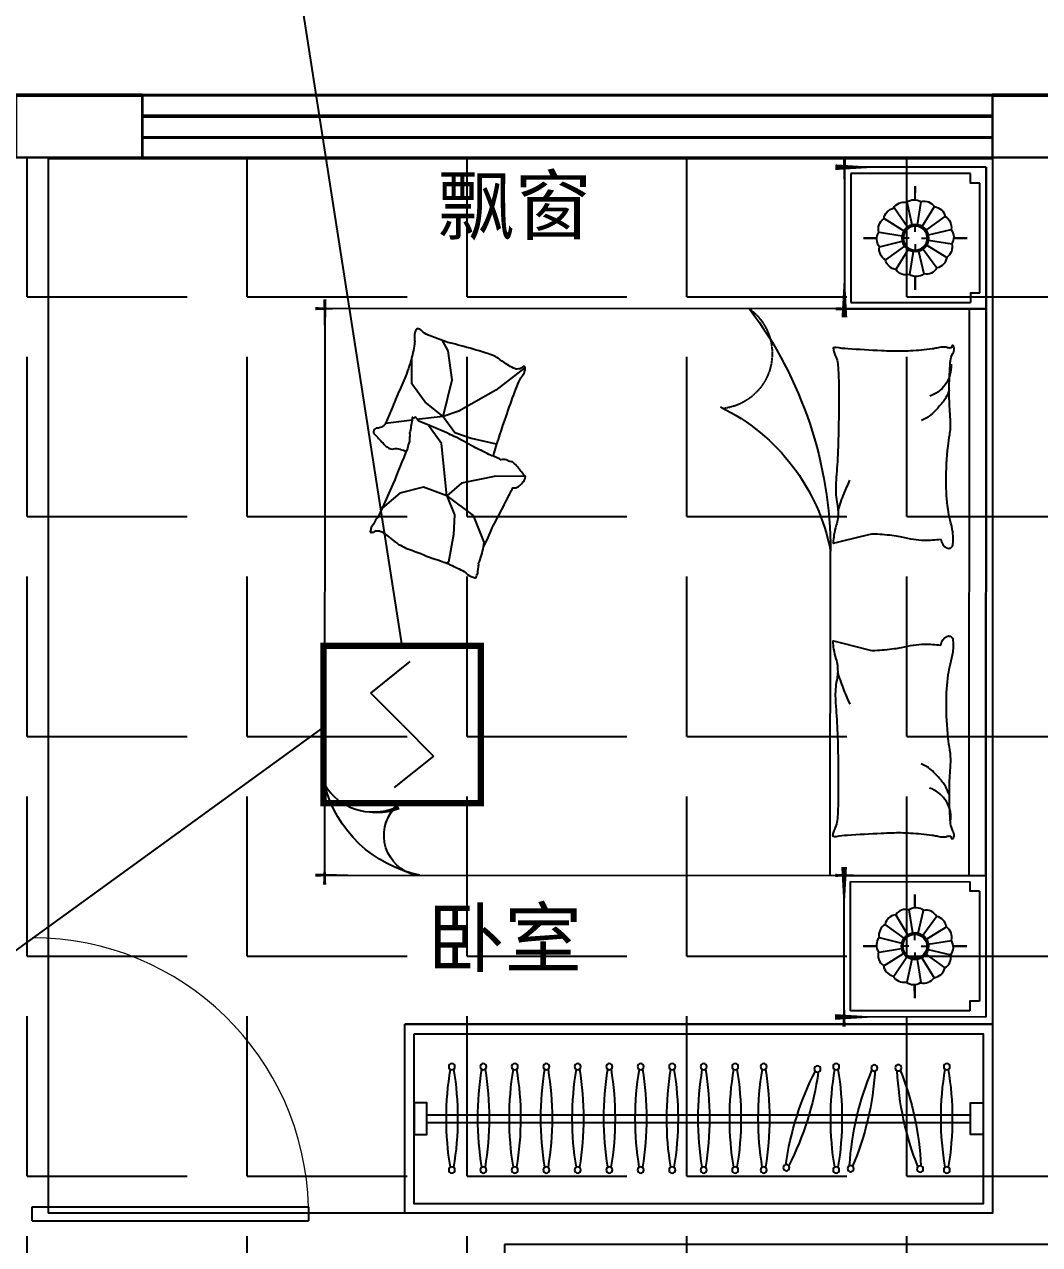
# Model space of a CAD drawing. Extents: x -284868 to 304789, y -137694 to 137894.
# Drawn here: x 203113 to 206338, y -24847 to -20970 of the extents above; entities that cross this region are included whole.
import ezdxf
from ezdxf.enums import TextEntityAlignment as Align

# ---------------------------------------------------------------- set-up
doc = ezdxf.new("R2010")
doc.units = 0
doc.linetypes.add('AX-COMP140B-Fur$0$AX-COMP140B-Fur$0$CONTINOUS', pattern=[0])
doc.linetypes.add('AX-COMP140B-Fur$0$AX-COMP140B-Fur$0$XU-140-SF-N1$0$DASH', pattern=[0.35, 0.25, -0.1])
doc.layers.get('0').update_dxf_attribs({"linetype": 'CONTINUOUS'})
for name, color, linetype in [('0-墙', 4, 'CONTINUOUS'), ('0-底图', 251, 'CONTINUOUS'), ('0-窗', 11, 'CONTINUOUS'), ('0-非设计区域', 251, 'CONTINUOUS'), ('E-FIRE-CIRC', 120, 'CONTINUOUS'), ('EQUIP-消防', 3, 'CONTINUOUS')]:
    doc.layers.add(name, color=color, linetype=linetype)
doc.styles.add('_TCH_DYN', font='')
doc.styles.get("Standard").update_dxf_attribs({"font": 'GBENOR', "bigfont": 'GBCBIG'})
doc.styles.get('_TCH_DYN').set_extended_font_data('SimSun')

# ---------------------------------------------------------------- blocks, each defined once
blk = doc.blocks.new('*U161')
for p, q in [((0, 600), (1866.5, 600)), ((1796.5, 312), (70, 312)), ((1796.5, 288), (70, 288))]:
    blk.add_line(p, q)
for points in [[(1866.5, 600), (0, 600), (0, 0), (1866.5, 0)], [(1836.5, 570), (30, 570), (30, 30), (1836.5, 30)], [(30, 250), (70, 250), (70, 350), (30, 350)], [(1836.5, 250), (1796.5, 250), (1796.5, 350), (1836.5, 350)]]:
    blk.add_lwpolyline(points, close=True)
for centre in [(145.1, 465.5), (299.1, 461.6), (375.5, 461.2), (496.6, 465.5), (556, 457.7), (726.7, 465.5), (817.4, 465.5), (917.4, 465.5), (1017.4, 465.5), (1117.4, 465.5), (1217.4, 465.5), (1317.4, 465.5), (1417.4, 465.5), (1517.4, 465.5), (1617.4, 465.5), (1717.4, 465.5), (145.1, 137), (229.9, 140.5), (450.7, 141.5), (496.6, 137), (654.8, 144.5), (726.7, 137), (817.4, 137), (917.4, 137), (1017.4, 137), (1117.4, 137), (1217.4, 137), (1317.4, 137), (1417.4, 137), (1517.4, 137), (1617.4, 137), (1717.4, 137)]:
    blk.add_circle(centre, 10)
for centre, start, end in [((1076.7, 300.9), 170.5328, 189.4201), ((-785.5, 301.6), 350.5328, 9.4201), ((1175, 104.3), 158.3664, 177.2537), ((-645.1, 497.5), 338.3664, 357.2537), ((1320, 514.2), 183.7618, 202.6491), ((-492.9, 88.8), 3.7618, 22.6491), ((1427.1, 301.6), 170.5799, 189.4672), ((-435, 300.9), 350.5799, 9.4672), ((1492.8, 581.4), 188.0905, 206.9778), ((-282.9, 20.4), 8.0905, 26.9778), ((1657.3, 301.6), 170.5799, 189.4672), ((-204.9, 300.9), 350.5799, 9.4672), ((1747.9, 301.6), 170.5799, 189.4672), ((-114.2, 300.9), 350.5799, 9.4672), ((1847.9, 301.6), 170.5799, 189.4672), ((-14.2, 300.9), 350.5799, 9.4672), ((1947.9, 301.6), 170.5799, 189.4672), ((85.8, 300.9), 350.5799, 9.4672), ((2047.9, 301.6), 170.5799, 189.4672), ((185.8, 300.9), 350.5799, 9.4672), ((2147.9, 301.6), 170.5799, 189.4672), ((285.8, 300.9), 350.5799, 9.4672), ((2247.9, 301.6), 170.5799, 189.4672), ((385.8, 300.9), 350.5799, 9.4672), ((2347.9, 301.6), 170.5799, 189.4672), ((485.8, 300.9), 350.5799, 9.4672), ((2447.9, 301.6), 170.5799, 189.4672), ((585.8, 300.9), 350.5799, 9.4672), ((2547.9, 301.6), 170.5799, 189.4672), ((685.8, 300.9), 350.5799, 9.4672), ((2647.9, 301.6), 170.5799, 189.4672), ((785.8, 300.9), 350.5799, 9.4672)]:
    blk.add_arc(centre, 948.9, start, end)
blk = doc.blocks.new('111AX-COMP140B-Fur$0$AX-COMP140B-Fur$0$111110111022110811071652A$C643C1FD2')
for points in [[(28, 342.7, -0.263368), (0.1, 361.5, -0.494818), (9.2, 380.2, -0.049225), (26.9, 382, -0.036831), (50.5, 380.2, -0.031893), (88.5, 372.1, 0.035782), (122.4, 365.1, 0.032941), (212.1, 359.2, 0.026564), (323.3, 365.1, 0.017905), (360.8, 370.4, -0.033397), (381, 372.7, -0.03204), (418.1, 372, 0.018442), (482.4, 368.9, 0.010837), (547.2, 369.7, 0.014624), (595.1, 372.7, 0.111249), (617.7, 380, -0.153708), (634.6, 384, -0.076444), (642, 382.2, -0.215512), (643.9, 380.2, -0.585858), (641.3, 377.2, 0.363489), (636.4, 374.6, 0.191716), (636.4, 363, -0.129675), (638.3, 346.4, -0.01735), (635.3, 329.6, 0.019326), (632.7, 314.5, 0.018818), (626.1, 246.1, 0.021828), (625.2, 186.9, 0.006204), (626.5, 153.1, 0.001963), (632.7, 46.2, 0.028341), (636.9, 10, -0.117014), (636.4, 1.1, -0.36606), (635, 0.2, -0.03973), (621.4, 3, -0.048309), (607.7, 8.5, 0.062981), (597, 12.4, 0.04058), (573.6, 15.8, 0.014345), (506.9, 18, 0.005484), (381.4, 17.3, 0.007153), (285.3, 14.3, 0.008762), (242.7, 11.6, -0.008153), (197, 8.6, -0.06251), (139.9, 13, 0.078669), (94.3, 15.1, 0.047825), (71.9, 10.4, -0.034494), (41.1, 3, -0.023571), (15.8, 0, -0.510228), (14.9, 1.1), (22.4, 31.2), (43, 113.7, 0.073041), (45, 133.3, 0.023305), (39.3, 194.4, 0.018299), (35.2, 217.3, -0.01097), (27.9, 255.3, -0.042281), (24.9, 289.6, -0.027201), (27.9, 343)], [(501.9, 368.9, 0.027842), (478.1, 358.3, 0.048685), (465.5, 350.2, 0.023666), (437.6, 325.8, 0.031223), (418.6, 305.1, 0.046801), (413.5, 297.5, 0.023191), (405.5, 280.7)], [(583.8, 374.6, 0.088153), (549.3, 371, 0.088153), (518.1, 355.8, 0.077547), (496.5, 334.2, 0.077547), (482.4, 307)], [(118.4, 15.8, 0.009729), (145.7, 24.8, 0.009729), (172.6, 34.9, 0.007971), (194.3, 44, 0.007971), (215.8, 53.7)]]:
    blk.add_lwpolyline(points, format="xyb")
blk = doc.blocks.new('111AX-COMP140B-Fur$0$AX-COMP140B-Fur$0$111110111022110811071652A$C5A527934')
for p, q in [((122.8, 492.3), (194, 398.8)), ((469.1, 493.2), (467.3, 399.6)), ((194, 398.8), (261.6, 281.4)), ((347, 320.5), (364.8, 400.5)), ((467.3, 399.6), (490.5, 289.8)), ((592.7, 326.9), (677.8, 361)), ((677.8, 361), (699.5, 357.9)), ((329.2, 269), (347, 320.5)), ((530.8, 243.4), (592.7, 326.9)), ((261.6, 281.4), (277.7, 231.7)), ((490.5, 289.8), (530.8, 243.4)), ((69.5, 247.7), (37.1, 229.6)), ((162, 260.1), (69.5, 247.7)), ((277.7, 231.7), (162, 260.1)), ((277.7, 231.7), (329.2, 269)), ((530.8, 243.4), (363.6, 226.4)), ((530.8, 243.4), (502.9, 169.1)), ((530.8, 243.4), (591.1, 268.1)), ((591.1, 268.1), (653.1, 265)), ((653.1, 265), (741.3, 249.6)), ((741.3, 249.6), (744.3, 243.8)), ((277.7, 231.7), (233.2, 174.8)), ((277.7, 231.7), (288.3, 147)), ((318.7, 193.9), (307.8, 186.1)), ((363.6, 226.4), (318.7, 193.9)), ((233.2, 174.8), (174.5, 132.1)), ((502.9, 169.1), (521.5, 94.8)), ((174.5, 132.1), (90.9, 132.1)), ((289.9, 133.7), (300.6, 48.6)), ((521.5, 94.8), (569.7, 38.5))]:
    blk.add_line(p, q)
blk.add_lwpolyline([(405, 391.5, -0.025626), (394.6, 394, -0.0108), (278.2, 431.5, -0.00456), (199.4, 459.6, -0.01125), (167.9, 471.9, -0.069394), (150.9, 482, 0.079756), (136, 490.4, 0.106399), (122.8, 492.3, 0.328642), (119.2, 489.3, 0.299547), (121.3, 483.4, -0.189917), (126.3, 475.5, -0.033518), (127.3, 466.2, -0.075627), (126.9, 462.1, -0.053489), (124.2, 455.1, -0.017838), (113.3, 435.3, -0.038394), (97.8, 413.4, 0.059529), (88.5, 398.9, 0.035943), (79, 375.3, 0.011245), (55.9, 297.6, 0.006203), (46.6, 262, -0.010783), (41.1, 241.6, -0.019485), (37.1, 229.6, -0.005062), (19.4, 184.4, -0.101392), (4.4, 161.7, 0.223768), (0, 149.6, 0.25558), (2.8, 145.5, 0.081563), (16.9, 140.9, 0.071805), (32.3, 140.8, -0.069985), (48.1, 140.7, -0.03546), (101.7, 129, -0.029432), (163.8, 106.8, -0.001554), (193.8, 93.8, 0.00152), (224.5, 80.6, 0.004735), (256.2, 67.5, -0.00382), (295.6, 51.2, -0.296001), (315.3, 22.1, 0.649774), (334.6, 14, 0.02319), (338.7, 18.2, -0.0288), (342, 21.5, -0.005727), (347.9, 26.7, 0.004358), (355.7, 33.5, 0.027528), (371, 48.7, 0.046214), (378.7, 59, 0.194121), (381.2, 74, -0.133719), (382.3, 95.6, -0.005779), (389, 115.4, -0.008882)], format="xyb")
blk.add_lwpolyline([(770.3, 299.1, 0.101392), (787, 320.6, -0.223768), (792.3, 332.3, -0.25558), (789.8, 336.7, -0.081563), (776.1, 342.3, -0.071805), (760.8, 343.6, 0.069985), (745, 344.9, 0.03546), (692.5, 360.6, 0.029432), (632.3, 387.6, 0.001554), (603.3, 402.8, -0.00152), (573.8, 418.3, -0.004735), (543.1, 433.8, 0.00382), (505.1, 453.1, 0.296001), (487.7, 483.6, 0.265444), (469.1, 493.2, -0.02319), (464.7, 489.3, 0.0288), (461.2, 486.3, 0.005727), (454.9, 481.5, -0.004358), (446.6, 475.3, -0.027528), (430.1, 461.4, -0.046214), (421.7, 451.7, -0.194121), (418, 436.9, 0.133719), (415.3, 415.4, 0.011505), (398.6, 377.3, 0.008882), (374.9, 328.9, 0.012426), (341.4, 267.4, -0.033612), (330, 244.1), (309.3, 193.4), (293.3, 154.3, 0.224341), (280.3, 142.3, -0.722772), (280.1, 134.4, -0.103513), (283.5, 133.9, 0.053465), (290, 133.7, 0.030109), (310.7, 129.5, -0.031436), (330.6, 125.5, -0.05324), (344.2, 125.2, 0.05518), (357.4, 124.8, 0.056271), (380.1, 118.8, 0.0108), (493.3, 72.6, 0.00456), (569.7, 38.5, 0.01125), (600.2, 23.8, 0.069394), (616.3, 12.5, -0.079756), (630.6, 2.9, -0.106399), (643.6, 0, -0.328642), (647.5, 2.8, -0.299547), (645.8, 8.8, 0.189917), (641.5, 17.1, 0.033518), (641.1, 26.4, 0.075627), (641.8, 30.4, 0.053489), (645, 37.3, 0.017838), (657.4, 56.2, 0.038394), (674.5, 76.8, -0.059529), (685, 90.5, -0.035943), (696.3, 113.3, -0.011245), (725.3, 189, -0.006203), (737.2, 223.8, 0.010783), (744.3, 243.8, 0.019485), (749.2, 255.4, 0.005062)], format="xyb", close=True)
blk = doc.blocks.new('111AX-COMP140B-Fur$0$AX-COMP140B-Fur$0$111110111022110811071652cdx床头灯2.0')
for p, q in [((0, 122), (0, 164.8)), ((-22.4, 36.6), (-61.2, 100)), ((-6.7, 42.3), (-18.3, 115.8)), ((10, 41.7), (27.5, 114)), ((25.2, 34.7), (69, 94.8)), ((-34.7, 25.2), (-94.8, 69)), ((36.6, 22.4), (100, 61.2)), ((-122, 0), (-164.8, 0)), ((-41.7, 10), (-114, 27.5)), ((-19.5, 0), (-38.2, 0)), ((0, 19.5), (0, 38.2)), ((19.5, 0), (38.2, 0)), ((42.3, 6.7), (115.8, 18.3)), ((122, 0), (164.8, 0)), ((-42.3, -6.7), (-115.8, -18.3)), ((-36.6, -22.4), (-100, -61.2)), ((-25.2, -34.7), (-69, -94.8)), ((0, -19.5), (0, -38.2)), ((62.6, -99.2), (22.9, -36.2)), ((34.7, -25.2), (96, -67.3)), ((41.7, -10), (114.4, -25.8)), ((-27.3, -114.1), (-10, -41.7)), ((18.7, -113.9), (7, -42.3)), ((0, -122), (0, -164.8))]:
    blk.add_line(p, q)
for points in [[(0, 164.8), (0, 122)], [(-164.8, 0), (-122, 0)], [(164.8, 0), (122.1, -1.7)], [(0, -164.8), (0, -122)]]:
    blk.add_lwpolyline(points)
for radius in [42.9, 38.2]:
    blk.add_circle((0, 0), radius)
for centre, start, end in [((-28.3, 77.1), 75.4809, 145.0445), ((3.3, 82), 52.9809, 122.5445), ((-55.7, 60.3), 97.9809, 167.5445), ((34.5, 74.5), 30.4809, 100.0445), ((60.3, 55.7), 7.9809, 77.5445), ((-74.5, 34.5), 120.4809, 190.0445), ((77.1, 28.3), 345.4809, 55.0445), ((-82, 3.3), 142.9809, 212.5445), ((82, -3.3), 322.9809, 32.5445), ((-77.1, -28.3), 165.4809, 235.0445), ((74.5, -34.5), 300.4809, 10.0445), ((-60.3, -55.7), 187.9809, 257.5445), ((55.7, -60.3), 277.9809, 347.5445), ((-34.5, -74.5), 210.4809, 280.0445), ((-3.3, -82), 232.9809, 302.5445), ((28.3, -77.1), 255.4809, 325.0445)]:
    blk.add_arc(centre, 40.1, start, end)
blk = doc.blocks.new('*U157')
for p, q in [((-900, 0), (-1350, 0)), ((-1350, 0), (-1350, -450)), ((1350, 0), (-1350, 0)), ((-900, 0), (900, 0)), ((-900, -2100), (-900, 0)), ((-900, -450), (-900, 0)), ((900, 0), (900, -2100)), ((900, -450), (900, 0)), ((900, 0), (1350, 0)), ((1350, 0), (1350, -450)), ((-1330, -50), (-1330, -430)), ((-920, -430), (-920, -50)), ((-900, -52.4), (900, -52.4)), ((920, -430), (920, -50)), ((1330, -50), (1330, -430)), ((-1350, -450), (-900, -450)), ((-1330, -430), (-920, -430)), ((1350, -450), (900, -450)), ((1330, -430), (920, -430)), ((900, -2100), (-900, -2100))]:
    blk.add_line(p, q)
at = {"linetype": 'AX-COMP140B-Fur$0$AX-COMP140B-Fur$0$CONTINOUS', "ltscale": 2.5}
blk.add_line((-900, -494.1), (129.6, -493.7), dxfattribs=at)
for points in [[(-1300, -20), (-1300, -50), (-1330, -50)], [(-950, -20), (-1300, -20)], [(-950, -20), (-950, -50), (-920, -50)], [(950, -20), (950, -50), (920, -50)], [(950, -20), (1300, -20)], [(1300, -20), (1300, -50), (1330, -50)]]:
    blk.add_lwpolyline(points)
for points in [[(-1350, -332.6, 0, 18, 0), (-1350, -478.5, 10, 10, 0)], [(-900, -349.7, 0, 10, 0), (-900, -477.7, 10, 10, 0)], [(900, -349.7, 0, 10, 0), (900, -477.7, 10, 10, 0)], [(1350, -332.6, 0, 18, 0), (1350, -478.5, 10, 10, 0)], [(-1380.6, -450, 10, 0, 0), (-1202.9, -450, 10, 10, 0)], [(-873.3, -450, 18, 0, 0), (-1032.5, -450, 10, 10, 0)], [(873.3, -450, 18, 0, 0), (1032.5, -450, 10, 10, 0)], [(1380.6, -450, 10, 0, 0), (1202.9, -450, 10, 10, 0)], [(-668.5, -1859, 10, 0, -0.374242), (-834.4, -1895.4, 10, 10, 2.21586)], [(-686.1, -1863.7, 10, 0, 0.177019), (-693.3, -1995.7, 10, 10, -2.21586)], [(-900, -1958.5, 0, 10, 0), (-900, -2130, 10, 10, 0)], [(900, -2005.4, 0, 10, 0), (900, -2130, 10, 10, 0)], [(-775.4, -2100, 0, 10, 0), (-930, -2100, 10, 10, 0)], [(658.3, -2100, 0, 10, 0), (930, -2100, 10, 10, 0)]]:
    blk.add_lwpolyline(points, format="xyseb")
for centre, radius, start, end in [((128.9, -1775.7), 1282, 53.023, 89.9651), ((10.6, -1124.5), 642, 25.9211, 79.3154), ((-515.9, -1720.7), 391.6, 191.3017, 255.6434), ((-773.9, -1781.8), 129.7, 193.5613, 311.455), ((-519.2, -1944.9), 181.3, 157.7938, 238.8167)]:
    blk.add_arc(centre, radius, start, end, dxfattribs=at)
at = {"linetype": 'AX-COMP140B-Fur$0$AX-COMP140B-Fur$0$XU-140-SF-N1$0$DASH', "ltscale": 2.5}
blk.add_arc((757.9, -855.2), 175.9, 36.1213, 174.8116, dxfattribs=at)
at = {"xscale": -1}
for name, p in [('111AX-COMP140B-Fur$0$AX-COMP140B-Fur$0$111110111022110811071652cdx床头灯2.0', (-1125, -225)), ('111AX-COMP140B-Fur$0$AX-COMP140B-Fur$0$111110111022110811071652A$C643C1FD2', (-140.3, -485.7)), ('111AX-COMP140B-Fur$0$AX-COMP140B-Fur$0$111110111022110811071652A$C5A527934', (835.6, -1956.2))]:
    blk.add_blockref(name, p, dxfattribs=at)
for name, p in [('111AX-COMP140B-Fur$0$AX-COMP140B-Fur$0$111110111022110811071652cdx床头灯2.0', (1125, -225)), ('111AX-COMP140B-Fur$0$AX-COMP140B-Fur$0$111110111022110811071652A$C643C1FD2', (140.3, -485.7))]:
    blk.add_blockref(name, p)
blk = doc.blocks.new('$DorLib2D$00000001')
for p, q in [((0.45, 0.975), (0.5, 0.975)), ((0.45, 0), (0.45, 0.975)), ((0.5, 0), (0.5, 0.975)), ((0.5, 0), (0.45, 0))]:
    blk.add_line(p, q)
at = {"lineweight": 13}
blk.add_arc((0.475, 0), 0.975, 91.4693, 180, dxfattribs=at)
blk = doc.blocks.new('$WINLIB2D$00000001')
for points in [[(-0.5, 0.5), (-0.5, -0.5)], [(-0.5, 0.5), (0.5, 0.5)], [(0.5, -0.5), (0.5, 0.5)], [(0.5, 0.1667), (-0.5, 0.1667)], [(0.5, -0.1667), (-0.5, -0.1667)], [(-0.5, -0.5), (0.5, -0.5)]]:
    blk.add_lwpolyline(points)
blk = doc.blocks.new('vrthr')
at = {"linetype": 'Continuous'}
for p, q in [((218798.4, 277107.6), (218898.4, 277107.6)), ((218898.4, 277107.6), (219198.4, 277107.6)), ((219198.4, 277107.6), (219198.4, 276907.6)), ((221898.4, 276907.6), (221898.4, 277107.6)), ((221898.4, 277107.6), (221998.4, 277107.6)), ((221998.4, 277107.6), (222848.4, 277107.6)), ((219198.4, 276907.6), (218898.4, 276907.6)), ((218898.4, 276907.6), (218898.4, 274707.6)), ((221898.4, 276907.6), (221898.5, 274207.6)), ((218898.4, 274707.6), (218898.4, 273557.6)), ((221898.5, 274207.6), (221898.5, 273557.6)), ((220248.4, 273557.6), (218898.4, 273557.6)), ((221898.5, 273557.6), (220248.4, 273557.6)), ((222098.5, 273457.6), (220348.4, 273457.6)), ((220348.4, 273457.6), (220348.4, 273345.8))]:
    blk.add_line(p, q, dxfattribs=at)
at = {"xscale": -2700.000000000058, "yscale": 200, "zscale": -2700.000000000058, "rotation": 359.9999999999992}
blk.add_blockref('$WINLIB2D$00000001', (220548.4, 277007.6), dxfattribs=at)
at = {"extrusion": (1.78724e-19, 6.03939e-06, 1), "xscale": -1.000000000000006, "rotation": 269.9719941386954}
blk.add_blockref('*U157', (221877.5, 275530.6, 1.5), dxfattribs=at)
at = {"linetype": 'Continuous', "xscale": 900, "yscale": 900, "zscale": 900, "rotation": 270}
blk.add_blockref('$DorLib2D$00000001', (218848.4, 273982.6), dxfattribs=at)
at = {"extrusion": (-4.39238e-09, 6.03784e-06, 1), "xscale": -1}
blk.add_blockref('*U161', (221898.4, 273557.6, 1.6), dxfattribs=at)
at = {"style": '_TCH_DYN'}
for s, p in [('飘窗', (220135, 276670.2, -0.1)), ('卧室', (220103, 274342, -0.1))]:
    blk.add_text(s, height=180, dxfattribs=at).set_placement(p)
blk = doc.blocks.new('$equip$00002649')
for p, q in [((-0.5, 0.5), (-0.5, -0.5)), ((0.5, 0.5), (-0.5, 0.5)), ((0.5, -0.5), (0.5, 0.5)), ((-0.2, 0.2), (0.05, 0.4)), ((0, 0), (-0.2, 0.2)), ((0, 0), (0.2, -0.2)), ((0.2, -0.2), (-0.05, -0.4)), ((-0.5, -0.5), (0.5, -0.5))]:
    blk.add_line(p, q)
at = {"const_width": 0.04}
blk.add_lwpolyline([(-0.5, 0.5), (0.5, 0.5), (0.5, -0.5), (-0.5, -0.5), (-0.5, 0.5), (0.5, 0.5)], dxfattribs=at)
for p in [(0, 0.5), (-0.5, 0), (0.5, 0), (0, -0.5)]:
    blk.add_point(p)
at = {"color": 7, "flags": 1}
for tag, height, p in [('A', 0.00002, (0, 0)), ('B', 0.4, (0.7619, -0.2078))]:
    blk.add_attdef(tag, text='', height=height, dxfattribs=at).set_placement(p, align=Align.MIDDLE_CENTER)

msp = doc.modelspace()

# ---------------------------------------------------------------- hatches: boundary and pattern name
at = {"layer": '0-非设计区域', "ltscale": 3}
h = msp.add_hatch(dxfattribs=at)
h.set_pattern_fill('ANGLE', color=256, scale=100)
h.set_pattern_definition([(0, (-222963.06, 452446.1), (0, 698.5), [508, -190.5]), (90, (-222963.06, 452446.1), (-698.5, 4e-14), [508, -190.5])])
h.paths.add_polyline_path([(193837.8, -21397.7), (193837.8, -25047.7), (191787.8, -25047.7), (191787.8, -28492.7), (192287.8, -28492.7), (192287.8, -29242.7), (196687.8, -29242.7), (196687.8, -31547.7), (205187.8, -31547.7), (205187.8, -29547.7), (208887.8, -29547.7), (208887.8, -21392.7), (201287.8, -21392.7), (201287.8, -16942.7), (199137.8, -16942.7), (199127.8, -16142.7), (196537.8, -16142.7), (196537.8, -21397.7)])

# ---------------------------------------------------------------- linework, layer by layer
at = {"layer": '0-墙', "ltscale": 3}
for points in [[(203087.8, -21192.7), (203087.8, -21392.7), (203487.8, -21392.7), (203487.8, -21192.7)], [(206187.8, -21192.7), (206187.8, -21392.7), (207137.8, -21392.7), (207137.8, -21192.7)]]:
    msp.add_lwpolyline(points, close=True, dxfattribs=at)
at = {"layer": '0-窗'}
for points in [[(206187.8, -21392.7), (203487.8, -21392.7), (203487.8, -21192.7), (206187.8, -21192.7)], [(206187.8, -21327.7), (203487.8, -21327.7), (203487.8, -21257.7), (206187.8, -21257.7)]]:
    msp.add_lwpolyline(points, close=True, dxfattribs=at)
at = {"layer": '0-非设计区域', "ltscale": 3}
msp.add_lwpolyline([(193837.8, -21397.7), (193837.8, -25047.7), (191787.8, -25047.7), (191787.8, -28492.7), (192287.8, -28492.7), (192287.8, -29242.7), (196687.8, -29242.7), (196687.8, -31547.7), (205187.8, -31547.7), (205187.8, -29547.7), (208887.8, -29547.7), (208887.8, -21392.7), (201287.8, -21392.7), (201287.8, -16942.7), (199137.8, -16942.7), (199127.8, -16142.7), (196537.8, -16142.7), (196537.8, -21397.7)], close=True, dxfattribs=at)
at = {"layer": 'E-FIRE-CIRC'}
for points in [[(204313.4, -22944.3), (203845.1, -19941.3)], [(200115.7, -26068), (204064.7, -23202.4)]]:
    msp.add_lwpolyline(points, dxfattribs=at)

# ---------------------------------------------------------------- block references
at = {"layer": '0-底图'}
msp.add_blockref('vrthr', (-15709.9, -298304.3, 0.1), dxfattribs=at)
at = {"layer": 'EQUIP-消防', "xscale": 500, "yscale": 500, "zscale": 500}
msp.add_blockref('$equip$00002649', (204313.4, -23194.3), dxfattribs=at)

doc.saveas('drawing.dxf')
